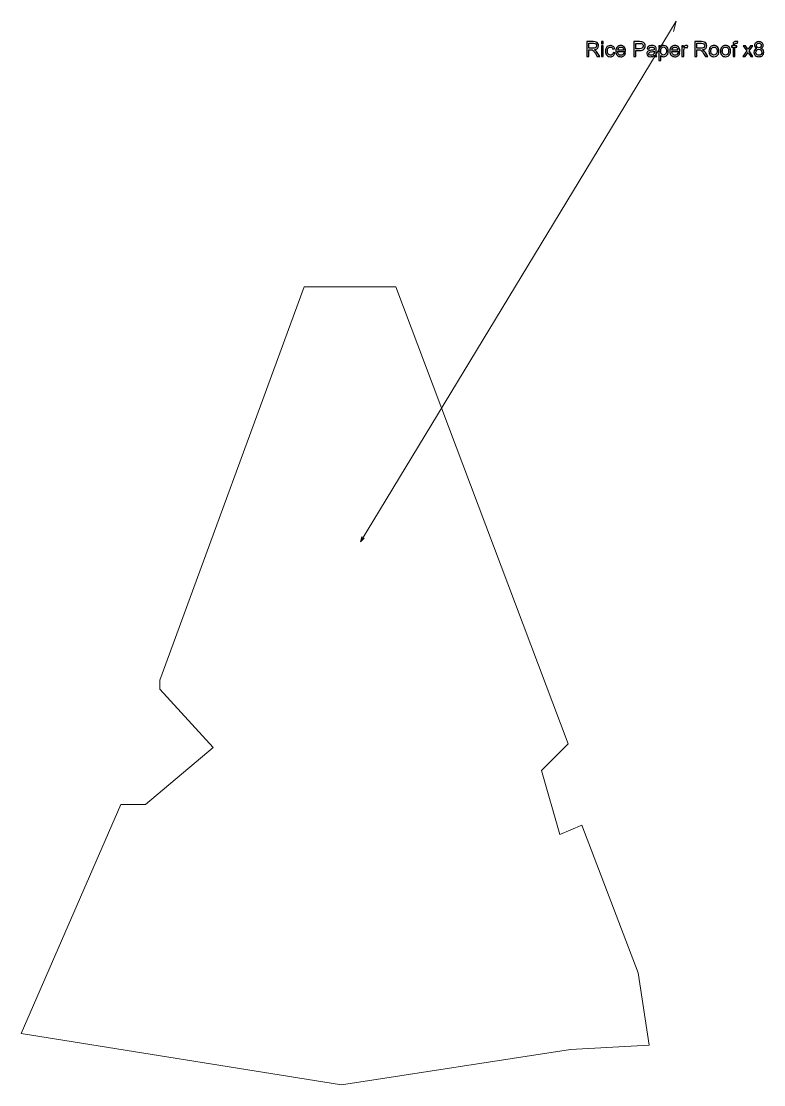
# Model space of a CAD drawing. Header units: inches. Extents: x -60.4 to -14.9, y -20.3 to 14.1.
# Drawn here: x -60.44 to -54.47, y -17.08 to -8.53 of the extents above; entities that cross this region are included whole.
import ezdxf

# ---------------------------------------------------------------- set-up
doc = ezdxf.new("R2010")
doc.units = ezdxf.units.IN
doc.header["$MEASUREMENT"] = 0
doc.layers.add('Master Desktop', color=7, linetype='Continuous', plot=False)

msp = doc.modelspace()

# ---------------------------------------------------------------- linework, layer by layer
at = {"layer": 'Master Desktop', "color": 155, "lineweight": 9}
for points, knots in [([(-57.712, -12.7163), (-57.712, -12.7163), (-55.1703, -8.5288), (-55.1703, -8.5288), (-55.1703, -8.5288), (-55.1703, -8.5288), (-55.1912, -8.6122), (-55.1912, -8.6122)], [0, 0, 0, 0, 0.333333, 0.333333, 0.333333, 0.333333, 1, 1, 1, 1]), ([(-57.6821, -12.6877), (-57.6821, -12.6877), (-57.712, -12.7163), (-57.712, -12.7163), (-57.712, -12.7163), (-57.712, -12.7163), (-57.7004, -12.6766), (-57.7004, -12.6766), (-57.7004, -12.6766), (-57.7004, -12.6766), (-57.6821, -12.6877), (-57.6821, -12.6877)], [0, 0, 0, 0, 0.25, 0.25, 0.25, 0.25, 0.5, 0.5, 0.5, 0.5, 1, 1, 1, 1])]:
    msp.add_open_spline(points, degree=3, knots=knots, dxfattribs=at)
at = {"layer": 'Master Desktop', "color": 155}
for points, knots in [([(-55.8903, -8.8122), (-55.8903, -8.8122), (-55.8903, -8.6929), (-55.8903, -8.6929), (-55.8903, -8.6929), (-55.8903, -8.6929), (-55.8374, -8.6929), (-55.8374, -8.6929), (-55.8374, -8.6929), (-55.8268, -8.6929), (-55.8187, -8.694), (-55.8132, -8.6961), (-55.8132, -8.6961), (-55.8077, -8.6983), (-55.8032, -8.702), (-55.7999, -8.7074), (-55.7999, -8.7074), (-55.7966, -8.7129), (-55.795, -8.7189), (-55.795, -8.7254), (-55.795, -8.7254), (-55.795, -8.7339), (-55.7977, -8.741), (-55.8032, -8.7468), (-55.8032, -8.7468), (-55.8087, -8.7526), (-55.8171, -8.7563), (-55.8286, -8.7579), (-55.8286, -8.7579), (-55.8244, -8.7599), (-55.8212, -8.7619), (-55.819, -8.7638), (-55.819, -8.7638), (-55.8144, -8.7681), (-55.8101, -8.7734), (-55.806, -8.7797), (-55.806, -8.7797), (-55.806, -8.7797), (-55.7854, -8.8122), (-55.7854, -8.8122), (-55.7854, -8.8122), (-55.7854, -8.8122), (-55.8051, -8.8122), (-55.8051, -8.8122), (-55.8051, -8.8122), (-55.8051, -8.8122), (-55.8209, -8.7874), (-55.8209, -8.7874), (-55.8209, -8.7874), (-55.8254, -8.7802), (-55.8292, -8.7747), (-55.8322, -8.7709), (-55.8322, -8.7709), (-55.8352, -8.7671), (-55.8379, -8.7645), (-55.8402, -8.7629), (-55.8402, -8.7629), (-55.8426, -8.7614), (-55.845, -8.7604), (-55.8474, -8.7598), (-55.8474, -8.7598), (-55.8492, -8.7594), (-55.8521, -8.7592), (-55.8562, -8.7592), (-55.8562, -8.7592), (-55.8562, -8.7592), (-55.8745, -8.7592), (-55.8745, -8.7592), (-55.8745, -8.7592), (-55.8745, -8.7592), (-55.8745, -8.8122), (-55.8745, -8.8122), (-55.8745, -8.8122), (-55.8745, -8.8122), (-55.8903, -8.8122), (-55.8903, -8.8122)], [0, 0, 0, 0, 0.05, 0.05, 0.05, 0.05, 0.1, 0.1, 0.1, 0.1, 0.15, 0.15, 0.15, 0.15, 0.2, 0.2, 0.2, 0.2, 0.25, 0.25, 0.25, 0.25, 0.3, 0.3, 0.3, 0.3, 0.35, 0.35, 0.35, 0.35, 0.4, 0.4, 0.4, 0.4, 0.45, 0.45, 0.45, 0.45, 0.5, 0.5, 0.5, 0.5, 0.55, 0.55, 0.55, 0.55, 0.6, 0.6, 0.6, 0.6, 0.65, 0.65, 0.65, 0.65, 0.7, 0.7, 0.7, 0.7, 0.75, 0.75, 0.75, 0.75, 0.8, 0.8, 0.8, 0.8, 0.85, 0.85, 0.85, 0.85, 0.9, 0.9, 0.9, 0.9, 1, 1, 1, 1]), ([(-55.8745, -8.7456), (-55.8745, -8.7456), (-55.8406, -8.7456), (-55.8406, -8.7456), (-55.8406, -8.7456), (-55.8334, -8.7456), (-55.8278, -8.7448), (-55.8237, -8.7433), (-55.8237, -8.7433), (-55.8197, -8.7418), (-55.8166, -8.7394), (-55.8145, -8.7361), (-55.8145, -8.7361), (-55.8124, -8.7329), (-55.8113, -8.7293), (-55.8113, -8.7254), (-55.8113, -8.7254), (-55.8113, -8.7198), (-55.8134, -8.7151), (-55.8174, -8.7115), (-55.8174, -8.7115), (-55.8215, -8.7079), (-55.828, -8.7061), (-55.8368, -8.7061), (-55.8368, -8.7061), (-55.8368, -8.7061), (-55.8745, -8.7061), (-55.8745, -8.7061), (-55.8745, -8.7061), (-55.8745, -8.7061), (-55.8745, -8.7456), (-55.8745, -8.7456)], [0, 0, 0, 0, 0.111111, 0.111111, 0.111111, 0.111111, 0.222222, 0.222222, 0.222222, 0.222222, 0.333333, 0.333333, 0.333333, 0.333333, 0.444444, 0.444444, 0.444444, 0.444444, 0.555556, 0.555556, 0.555556, 0.555556, 0.666667, 0.666667, 0.666667, 0.666667, 0.777778, 0.777778, 0.777778, 0.777778, 1, 1, 1, 1]), ([(-55.7721, -8.7096), (-55.7721, -8.7096), (-55.7721, -8.6929), (-55.7721, -8.6929), (-55.7721, -8.6929), (-55.7721, -8.6929), (-55.7575, -8.6929), (-55.7575, -8.6929), (-55.7575, -8.6929), (-55.7575, -8.6929), (-55.7575, -8.7096), (-55.7575, -8.7096), (-55.7575, -8.7096), (-55.7575, -8.7096), (-55.7721, -8.7096), (-55.7721, -8.7096)], [0, 0, 0, 0, 0.2, 0.2, 0.2, 0.2, 0.4, 0.4, 0.4, 0.4, 0.6, 0.6, 0.6, 0.6, 1, 1, 1, 1]), ([(-55.7721, -8.8122), (-55.7721, -8.8122), (-55.7721, -8.7257), (-55.7721, -8.7257), (-55.7721, -8.7257), (-55.7721, -8.7257), (-55.7575, -8.7257), (-55.7575, -8.7257), (-55.7575, -8.7257), (-55.7575, -8.7257), (-55.7575, -8.8122), (-55.7575, -8.8122), (-55.7575, -8.8122), (-55.7575, -8.8122), (-55.7721, -8.8122), (-55.7721, -8.8122)], [0, 0, 0, 0, 0.2, 0.2, 0.2, 0.2, 0.4, 0.4, 0.4, 0.4, 0.6, 0.6, 0.6, 0.6, 1, 1, 1, 1]), ([(-55.6786, -8.7806), (-55.6786, -8.7806), (-55.6643, -8.7826), (-55.6643, -8.7826), (-55.6643, -8.7826), (-55.6659, -8.7924), (-55.6699, -8.8001), (-55.6763, -8.8057), (-55.6763, -8.8057), (-55.6828, -8.8113), (-55.6908, -8.8141), (-55.7002, -8.8141), (-55.7002, -8.8141), (-55.712, -8.8141), (-55.7215, -8.8102), (-55.7287, -8.8025), (-55.7287, -8.8025), (-55.7359, -8.7948), (-55.7394, -8.7837), (-55.7394, -8.7693), (-55.7394, -8.7693), (-55.7394, -8.76), (-55.7379, -8.7518), (-55.7348, -8.7448), (-55.7348, -8.7448), (-55.7317, -8.7379), (-55.727, -8.7326), (-55.7207, -8.7291), (-55.7207, -8.7291), (-55.7144, -8.7256), (-55.7075, -8.7239), (-55.7001, -8.7239), (-55.7001, -8.7239), (-55.6907, -8.7239), (-55.683, -8.7263), (-55.6771, -8.731), (-55.6771, -8.731), (-55.6711, -8.7358), (-55.6673, -8.7425), (-55.6656, -8.7512), (-55.6656, -8.7512), (-55.6656, -8.7512), (-55.6798, -8.7534), (-55.6798, -8.7534), (-55.6798, -8.7534), (-55.6811, -8.7476), (-55.6835, -8.7432), (-55.687, -8.7403), (-55.687, -8.7403), (-55.6904, -8.7374), (-55.6946, -8.7359), (-55.6995, -8.7359), (-55.6995, -8.7359), (-55.7069, -8.7359), (-55.7129, -8.7385), (-55.7175, -8.7438), (-55.7175, -8.7438), (-55.7221, -8.7491), (-55.7244, -8.7574), (-55.7244, -8.7689), (-55.7244, -8.7689), (-55.7244, -8.7805), (-55.7222, -8.7889), (-55.7178, -8.7942), (-55.7178, -8.7942), (-55.7133, -8.7994), (-55.7075, -8.8021), (-55.7004, -8.8021), (-55.7004, -8.8021), (-55.6946, -8.8021), (-55.6898, -8.8003), (-55.6859, -8.7968), (-55.6859, -8.7968), (-55.6821, -8.7933), (-55.6796, -8.7879), (-55.6786, -8.7806)], [0, 0, 0, 0, 0.05, 0.05, 0.05, 0.05, 0.1, 0.1, 0.1, 0.1, 0.15, 0.15, 0.15, 0.15, 0.2, 0.2, 0.2, 0.2, 0.25, 0.25, 0.25, 0.25, 0.3, 0.3, 0.3, 0.3, 0.35, 0.35, 0.35, 0.35, 0.4, 0.4, 0.4, 0.4, 0.45, 0.45, 0.45, 0.45, 0.5, 0.5, 0.5, 0.5, 0.55, 0.55, 0.55, 0.55, 0.6, 0.6, 0.6, 0.6, 0.65, 0.65, 0.65, 0.65, 0.7, 0.7, 0.7, 0.7, 0.75, 0.75, 0.75, 0.75, 0.8, 0.8, 0.8, 0.8, 0.85, 0.85, 0.85, 0.85, 0.9, 0.9, 0.9, 0.9, 1, 1, 1, 1]), ([(-55.5928, -8.7842), (-55.5928, -8.7842), (-55.5776, -8.7862), (-55.5776, -8.7862), (-55.5776, -8.7862), (-55.58, -8.795), (-55.5844, -8.8019), (-55.5908, -8.8068), (-55.5908, -8.8068), (-55.5973, -8.8116), (-55.6055, -8.8141), (-55.6155, -8.8141), (-55.6155, -8.8141), (-55.6281, -8.8141), (-55.6381, -8.8102), (-55.6455, -8.8024), (-55.6455, -8.8024), (-55.6529, -8.7946), (-55.6566, -8.7837), (-55.6566, -8.7697), (-55.6566, -8.7697), (-55.6566, -8.7552), (-55.6529, -8.7439), (-55.6454, -8.7359), (-55.6454, -8.7359), (-55.6379, -8.7279), (-55.6282, -8.7239), (-55.6163, -8.7239), (-55.6163, -8.7239), (-55.6048, -8.7239), (-55.5954, -8.7278), (-55.5881, -8.7357), (-55.5881, -8.7357), (-55.5808, -8.7435), (-55.5771, -8.7546), (-55.5771, -8.7688), (-55.5771, -8.7688), (-55.5771, -8.7697), (-55.5771, -8.771), (-55.5772, -8.7727), (-55.5772, -8.7727), (-55.5772, -8.7727), (-55.6416, -8.7727), (-55.6416, -8.7727), (-55.6416, -8.7727), (-55.641, -8.7822), (-55.6384, -8.7895), (-55.6335, -8.7945), (-55.6335, -8.7945), (-55.6287, -8.7995), (-55.6227, -8.8021), (-55.6155, -8.8021), (-55.6155, -8.8021), (-55.6102, -8.8021), (-55.6056, -8.8006), (-55.6018, -8.7978), (-55.6018, -8.7978), (-55.598, -8.795), (-55.595, -8.7904), (-55.5928, -8.7842)], [0, 0, 0, 0, 0.0625, 0.0625, 0.0625, 0.0625, 0.125, 0.125, 0.125, 0.125, 0.1875, 0.1875, 0.1875, 0.1875, 0.25, 0.25, 0.25, 0.25, 0.3125, 0.3125, 0.3125, 0.3125, 0.375, 0.375, 0.375, 0.375, 0.4375, 0.4375, 0.4375, 0.4375, 0.5, 0.5, 0.5, 0.5, 0.5625, 0.5625, 0.5625, 0.5625, 0.625, 0.625, 0.625, 0.625, 0.6875, 0.6875, 0.6875, 0.6875, 0.75, 0.75, 0.75, 0.75, 0.8125, 0.8125, 0.8125, 0.8125, 0.875, 0.875, 0.875, 0.875, 1, 1, 1, 1]), ([(-55.5109, -8.8122), (-55.5109, -8.8122), (-55.5109, -8.6929), (-55.5109, -8.6929), (-55.5109, -8.6929), (-55.5109, -8.6929), (-55.4659, -8.6929), (-55.4659, -8.6929), (-55.4659, -8.6929), (-55.458, -8.6929), (-55.4519, -8.6933), (-55.4477, -8.694), (-55.4477, -8.694), (-55.4419, -8.695), (-55.4369, -8.6969), (-55.433, -8.6996), (-55.433, -8.6996), (-55.429, -8.7023), (-55.4258, -8.7062), (-55.4234, -8.7111), (-55.4234, -8.7111), (-55.421, -8.716), (-55.4198, -8.7214), (-55.4198, -8.7273), (-55.4198, -8.7273), (-55.4198, -8.7374), (-55.423, -8.746), (-55.4295, -8.753), (-55.4295, -8.753), (-55.4359, -8.7601), (-55.4476, -8.7636), (-55.4645, -8.7636), (-55.4645, -8.7636), (-55.4645, -8.7636), (-55.4951, -8.7636), (-55.4951, -8.7636), (-55.4951, -8.7636), (-55.4951, -8.7636), (-55.4951, -8.8122), (-55.4951, -8.8122), (-55.4951, -8.8122), (-55.4951, -8.8122), (-55.5109, -8.8122), (-55.5109, -8.8122)], [0, 0, 0, 0, 0.083333, 0.083333, 0.083333, 0.083333, 0.166667, 0.166667, 0.166667, 0.166667, 0.25, 0.25, 0.25, 0.25, 0.333333, 0.333333, 0.333333, 0.333333, 0.416667, 0.416667, 0.416667, 0.416667, 0.5, 0.5, 0.5, 0.5, 0.583333, 0.583333, 0.583333, 0.583333, 0.666667, 0.666667, 0.666667, 0.666667, 0.75, 0.75, 0.75, 0.75, 0.833333, 0.833333, 0.833333, 0.833333, 1, 1, 1, 1]), ([(-55.4951, -8.7496), (-55.4951, -8.7496), (-55.4643, -8.7496), (-55.4643, -8.7496), (-55.4643, -8.7496), (-55.454, -8.7496), (-55.4468, -8.7477), (-55.4425, -8.7439), (-55.4425, -8.7439), (-55.4382, -8.7401), (-55.4361, -8.7347), (-55.4361, -8.7278), (-55.4361, -8.7278), (-55.4361, -8.7228), (-55.4374, -8.7186), (-55.4399, -8.715), (-55.4399, -8.715), (-55.4424, -8.7114), (-55.4457, -8.7091), (-55.4499, -8.7079), (-55.4499, -8.7079), (-55.4525, -8.7073), (-55.4574, -8.7069), (-55.4646, -8.7069), (-55.4646, -8.7069), (-55.4646, -8.7069), (-55.4951, -8.7069), (-55.4951, -8.7069), (-55.4951, -8.7069), (-55.4951, -8.7069), (-55.4951, -8.7496), (-55.4951, -8.7496)], [0, 0, 0, 0, 0.111111, 0.111111, 0.111111, 0.111111, 0.222222, 0.222222, 0.222222, 0.222222, 0.333333, 0.333333, 0.333333, 0.333333, 0.444444, 0.444444, 0.444444, 0.444444, 0.555556, 0.555556, 0.555556, 0.555556, 0.666667, 0.666667, 0.666667, 0.666667, 0.777778, 0.777778, 0.777778, 0.777778, 1, 1, 1, 1]), ([(-55.3451, -8.8014), (-55.3505, -8.806), (-55.3558, -8.8093), (-55.3608, -8.8112), (-55.3608, -8.8112), (-55.3659, -8.8131), (-55.3712, -8.8141), (-55.377, -8.8141), (-55.377, -8.8141), (-55.3865, -8.8141), (-55.3938, -8.8118), (-55.3989, -8.8071), (-55.3989, -8.8071), (-55.404, -8.8025), (-55.4066, -8.7966), (-55.4066, -8.7894), (-55.4066, -8.7894), (-55.4066, -8.7852), (-55.4056, -8.7813), (-55.4037, -8.7778), (-55.4037, -8.7778), (-55.4018, -8.7743), (-55.3992, -8.7715), (-55.3961, -8.7694), (-55.3961, -8.7694), (-55.393, -8.7673), (-55.3895, -8.7657), (-55.3856, -8.7646), (-55.3856, -8.7646), (-55.3827, -8.7639), (-55.3783, -8.7631), (-55.3725, -8.7624), (-55.3725, -8.7624), (-55.3607, -8.761), (-55.3519, -8.7593), (-55.3464, -8.7574), (-55.3464, -8.7574), (-55.3463, -8.7554), (-55.3463, -8.7541), (-55.3463, -8.7536), (-55.3463, -8.7536), (-55.3463, -8.7476), (-55.3477, -8.7434), (-55.3504, -8.741), (-55.3504, -8.741), (-55.3542, -8.7377), (-55.3598, -8.7361), (-55.3672, -8.7361), (-55.3672, -8.7361), (-55.3741, -8.7361), (-55.3792, -8.7373), (-55.3825, -8.7397), (-55.3825, -8.7397), (-55.3858, -8.7421), (-55.3882, -8.7464), (-55.3898, -8.7526), (-55.3898, -8.7526), (-55.3898, -8.7526), (-55.4041, -8.7506), (-55.4041, -8.7506), (-55.4041, -8.7506), (-55.4028, -8.7444), (-55.4007, -8.7394), (-55.3977, -8.7357), (-55.3977, -8.7357), (-55.3947, -8.7319), (-55.3903, -8.729), (-55.3847, -8.7269), (-55.3847, -8.7269), (-55.379, -8.7249), (-55.3724, -8.7239), (-55.365, -8.7239), (-55.365, -8.7239), (-55.3576, -8.7239), (-55.3516, -8.7248), (-55.3469, -8.7265), (-55.3469, -8.7265), (-55.3423, -8.7283), (-55.3389, -8.7304), (-55.3367, -8.7331), (-55.3367, -8.7331), (-55.3346, -8.7357), (-55.333, -8.739), (-55.3322, -8.7431), (-55.3322, -8.7431), (-55.3317, -8.7456), (-55.3314, -8.7501), (-55.3314, -8.7565), (-55.3314, -8.7565), (-55.3314, -8.7565), (-55.3314, -8.776), (-55.3314, -8.776), (-55.3314, -8.776), (-55.3314, -8.7896), (-55.3311, -8.7981), (-55.3305, -8.8018), (-55.3305, -8.8018), (-55.3299, -8.8054), (-55.3287, -8.8089), (-55.3269, -8.8122), (-55.3269, -8.8122), (-55.3269, -8.8122), (-55.3423, -8.8122), (-55.3423, -8.8122), (-55.3423, -8.8122), (-55.3437, -8.8091), (-55.3447, -8.8055), (-55.3451, -8.8014)], [0, 0, 0, 0, 0.035714, 0.035714, 0.035714, 0.035714, 0.071429, 0.071429, 0.071429, 0.071429, 0.107143, 0.107143, 0.107143, 0.107143, 0.142857, 0.142857, 0.142857, 0.142857, 0.178571, 0.178571, 0.178571, 0.178571, 0.214286, 0.214286, 0.214286, 0.214286, 0.25, 0.25, 0.25, 0.25, 0.285714, 0.285714, 0.285714, 0.285714, 0.321429, 0.321429, 0.321429, 0.321429, 0.357143, 0.357143, 0.357143, 0.357143, 0.392857, 0.392857, 0.392857, 0.392857, 0.428571, 0.428571, 0.428571, 0.428571, 0.464286, 0.464286, 0.464286, 0.464286, 0.5, 0.5, 0.5, 0.5, 0.535714, 0.535714, 0.535714, 0.535714, 0.571429, 0.571429, 0.571429, 0.571429, 0.607143, 0.607143, 0.607143, 0.607143, 0.642857, 0.642857, 0.642857, 0.642857, 0.678571, 0.678571, 0.678571, 0.678571, 0.714286, 0.714286, 0.714286, 0.714286, 0.75, 0.75, 0.75, 0.75, 0.785714, 0.785714, 0.785714, 0.785714, 0.821429, 0.821429, 0.821429, 0.821429, 0.857143, 0.857143, 0.857143, 0.857143, 0.892857, 0.892857, 0.892857, 0.892857, 0.928571, 0.928571, 0.928571, 0.928571, 1, 1, 1, 1]), ([(-55.3089, -8.8454), (-55.3089, -8.8454), (-55.3089, -8.7257), (-55.3089, -8.7257), (-55.3089, -8.7257), (-55.3089, -8.7257), (-55.2956, -8.7257), (-55.2956, -8.7257), (-55.2956, -8.7257), (-55.2956, -8.7257), (-55.2956, -8.7371), (-55.2956, -8.7371), (-55.2956, -8.7371), (-55.2924, -8.7327), (-55.2889, -8.7294), (-55.2849, -8.7272), (-55.2849, -8.7272), (-55.281, -8.725), (-55.2762, -8.7239), (-55.2705, -8.7239), (-55.2705, -8.7239), (-55.2631, -8.7239), (-55.2566, -8.7258), (-55.251, -8.7296), (-55.251, -8.7296), (-55.2454, -8.7334), (-55.2411, -8.7387), (-55.2382, -8.7456), (-55.2382, -8.7456), (-55.2354, -8.7525), (-55.2339, -8.7601), (-55.2339, -8.7683), (-55.2339, -8.7683), (-55.2339, -8.7771), (-55.2355, -8.7851), (-55.2387, -8.7922), (-55.2387, -8.7922), (-55.2418, -8.7992), (-55.2464, -8.8046), (-55.2525, -8.8084), (-55.2525, -8.8084), (-55.2585, -8.8122), (-55.2649, -8.8141), (-55.2715, -8.8141), (-55.2715, -8.8141), (-55.2764, -8.8141), (-55.2808, -8.813), (-55.2847, -8.811), (-55.2847, -8.811), (-55.2886, -8.8089), (-55.2917, -8.8063), (-55.2942, -8.8032), (-55.2942, -8.8032), (-55.2942, -8.8032), (-55.2942, -8.8454), (-55.2942, -8.8454), (-55.2942, -8.8454), (-55.2942, -8.8454), (-55.3089, -8.8454), (-55.3089, -8.8454)], [0, 0, 0, 0, 0.0625, 0.0625, 0.0625, 0.0625, 0.125, 0.125, 0.125, 0.125, 0.1875, 0.1875, 0.1875, 0.1875, 0.25, 0.25, 0.25, 0.25, 0.3125, 0.3125, 0.3125, 0.3125, 0.375, 0.375, 0.375, 0.375, 0.4375, 0.4375, 0.4375, 0.4375, 0.5, 0.5, 0.5, 0.5, 0.5625, 0.5625, 0.5625, 0.5625, 0.625, 0.625, 0.625, 0.625, 0.6875, 0.6875, 0.6875, 0.6875, 0.75, 0.75, 0.75, 0.75, 0.8125, 0.8125, 0.8125, 0.8125, 0.875, 0.875, 0.875, 0.875, 1, 1, 1, 1]), ([(-55.1572, -8.7842), (-55.1572, -8.7842), (-55.1421, -8.7862), (-55.1421, -8.7862), (-55.1421, -8.7862), (-55.1444, -8.795), (-55.1488, -8.8019), (-55.1553, -8.8068), (-55.1553, -8.8068), (-55.1617, -8.8116), (-55.1699, -8.8141), (-55.18, -8.8141), (-55.18, -8.8141), (-55.1926, -8.8141), (-55.2026, -8.8102), (-55.21, -8.8024), (-55.21, -8.8024), (-55.2174, -8.7946), (-55.2211, -8.7837), (-55.2211, -8.7697), (-55.2211, -8.7697), (-55.2211, -8.7552), (-55.2173, -8.7439), (-55.2099, -8.7359), (-55.2099, -8.7359), (-55.2024, -8.7279), (-55.1927, -8.7239), (-55.1808, -8.7239), (-55.1808, -8.7239), (-55.1692, -8.7239), (-55.1598, -8.7278), (-55.1525, -8.7357), (-55.1525, -8.7357), (-55.1452, -8.7435), (-55.1416, -8.7546), (-55.1416, -8.7688), (-55.1416, -8.7688), (-55.1416, -8.7697), (-55.1416, -8.771), (-55.1416, -8.7727), (-55.1416, -8.7727), (-55.1416, -8.7727), (-55.2061, -8.7727), (-55.2061, -8.7727), (-55.2061, -8.7727), (-55.2055, -8.7822), (-55.2028, -8.7895), (-55.198, -8.7945), (-55.198, -8.7945), (-55.1932, -8.7995), (-55.1872, -8.8021), (-55.18, -8.8021), (-55.18, -8.8021), (-55.1746, -8.8021), (-55.17, -8.8006), (-55.1662, -8.7978), (-55.1662, -8.7978), (-55.1624, -8.795), (-55.1594, -8.7904), (-55.1572, -8.7842)], [0, 0, 0, 0, 0.0625, 0.0625, 0.0625, 0.0625, 0.125, 0.125, 0.125, 0.125, 0.1875, 0.1875, 0.1875, 0.1875, 0.25, 0.25, 0.25, 0.25, 0.3125, 0.3125, 0.3125, 0.3125, 0.375, 0.375, 0.375, 0.375, 0.4375, 0.4375, 0.4375, 0.4375, 0.5, 0.5, 0.5, 0.5, 0.5625, 0.5625, 0.5625, 0.5625, 0.625, 0.625, 0.625, 0.625, 0.6875, 0.6875, 0.6875, 0.6875, 0.75, 0.75, 0.75, 0.75, 0.8125, 0.8125, 0.8125, 0.8125, 0.875, 0.875, 0.875, 0.875, 1, 1, 1, 1]), ([(-55.1237, -8.8122), (-55.1237, -8.8122), (-55.1237, -8.7257), (-55.1237, -8.7257), (-55.1237, -8.7257), (-55.1237, -8.7257), (-55.1105, -8.7257), (-55.1105, -8.7257), (-55.1105, -8.7257), (-55.1105, -8.7257), (-55.1105, -8.739), (-55.1105, -8.739), (-55.1105, -8.739), (-55.1072, -8.7328), (-55.1041, -8.7288), (-55.1012, -8.7268), (-55.1012, -8.7268), (-55.0983, -8.7249), (-55.0952, -8.7239), (-55.0918, -8.7239), (-55.0918, -8.7239), (-55.0868, -8.7239), (-55.0818, -8.7254), (-55.0767, -8.7285), (-55.0767, -8.7285), (-55.0767, -8.7285), (-55.0819, -8.7421), (-55.0819, -8.7421), (-55.0819, -8.7421), (-55.0855, -8.7401), (-55.089, -8.7391), (-55.0926, -8.7391), (-55.0926, -8.7391), (-55.0958, -8.7391), (-55.0986, -8.74), (-55.1012, -8.7419), (-55.1012, -8.7419), (-55.1037, -8.7439), (-55.1055, -8.7465), (-55.1066, -8.7499), (-55.1066, -8.7499), (-55.1082, -8.7551), (-55.109, -8.7608), (-55.109, -8.767), (-55.109, -8.767), (-55.109, -8.767), (-55.109, -8.8122), (-55.109, -8.8122), (-55.109, -8.8122), (-55.109, -8.8122), (-55.1237, -8.8122), (-55.1237, -8.8122)], [0, 0, 0, 0, 0.071429, 0.071429, 0.071429, 0.071429, 0.142857, 0.142857, 0.142857, 0.142857, 0.214286, 0.214286, 0.214286, 0.214286, 0.285714, 0.285714, 0.285714, 0.285714, 0.357143, 0.357143, 0.357143, 0.357143, 0.428571, 0.428571, 0.428571, 0.428571, 0.5, 0.5, 0.5, 0.5, 0.571429, 0.571429, 0.571429, 0.571429, 0.642857, 0.642857, 0.642857, 0.642857, 0.714286, 0.714286, 0.714286, 0.714286, 0.785714, 0.785714, 0.785714, 0.785714, 0.857143, 0.857143, 0.857143, 0.857143, 1, 1, 1, 1]), ([(-55.0196, -8.8122), (-55.0196, -8.8122), (-55.0196, -8.6929), (-55.0196, -8.6929), (-55.0196, -8.6929), (-55.0196, -8.6929), (-54.9667, -8.6929), (-54.9667, -8.6929), (-54.9667, -8.6929), (-54.956, -8.6929), (-54.9479, -8.694), (-54.9424, -8.6961), (-54.9424, -8.6961), (-54.9369, -8.6983), (-54.9325, -8.702), (-54.9292, -8.7074), (-54.9292, -8.7074), (-54.9259, -8.7129), (-54.9242, -8.7189), (-54.9242, -8.7254), (-54.9242, -8.7254), (-54.9242, -8.7339), (-54.927, -8.741), (-54.9324, -8.7468), (-54.9324, -8.7468), (-54.9379, -8.7526), (-54.9464, -8.7563), (-54.9578, -8.7579), (-54.9578, -8.7579), (-54.9536, -8.7599), (-54.9504, -8.7619), (-54.9483, -8.7638), (-54.9483, -8.7638), (-54.9437, -8.7681), (-54.9393, -8.7734), (-54.9352, -8.7797), (-54.9352, -8.7797), (-54.9352, -8.7797), (-54.9146, -8.8122), (-54.9146, -8.8122), (-54.9146, -8.8122), (-54.9146, -8.8122), (-54.9343, -8.8122), (-54.9343, -8.8122), (-54.9343, -8.8122), (-54.9343, -8.8122), (-54.9501, -8.7874), (-54.9501, -8.7874), (-54.9501, -8.7874), (-54.9547, -8.7802), (-54.9585, -8.7747), (-54.9614, -8.7709), (-54.9614, -8.7709), (-54.9644, -8.7671), (-54.9671, -8.7645), (-54.9695, -8.7629), (-54.9695, -8.7629), (-54.9718, -8.7614), (-54.9742, -8.7604), (-54.9767, -8.7598), (-54.9767, -8.7598), (-54.9784, -8.7594), (-54.9814, -8.7592), (-54.9854, -8.7592), (-54.9854, -8.7592), (-54.9854, -8.7592), (-55.0037, -8.7592), (-55.0037, -8.7592), (-55.0037, -8.7592), (-55.0037, -8.7592), (-55.0037, -8.8122), (-55.0037, -8.8122), (-55.0037, -8.8122), (-55.0037, -8.8122), (-55.0196, -8.8122), (-55.0196, -8.8122)], [0, 0, 0, 0, 0.05, 0.05, 0.05, 0.05, 0.1, 0.1, 0.1, 0.1, 0.15, 0.15, 0.15, 0.15, 0.2, 0.2, 0.2, 0.2, 0.25, 0.25, 0.25, 0.25, 0.3, 0.3, 0.3, 0.3, 0.35, 0.35, 0.35, 0.35, 0.4, 0.4, 0.4, 0.4, 0.45, 0.45, 0.45, 0.45, 0.5, 0.5, 0.5, 0.5, 0.55, 0.55, 0.55, 0.55, 0.6, 0.6, 0.6, 0.6, 0.65, 0.65, 0.65, 0.65, 0.7, 0.7, 0.7, 0.7, 0.75, 0.75, 0.75, 0.75, 0.8, 0.8, 0.8, 0.8, 0.85, 0.85, 0.85, 0.85, 0.9, 0.9, 0.9, 0.9, 1, 1, 1, 1]), ([(-55.0037, -8.7456), (-55.0037, -8.7456), (-54.9698, -8.7456), (-54.9698, -8.7456), (-54.9698, -8.7456), (-54.9626, -8.7456), (-54.957, -8.7448), (-54.9529, -8.7433), (-54.9529, -8.7433), (-54.9489, -8.7418), (-54.9458, -8.7394), (-54.9437, -8.7361), (-54.9437, -8.7361), (-54.9416, -8.7329), (-54.9406, -8.7293), (-54.9406, -8.7254), (-54.9406, -8.7254), (-54.9406, -8.7198), (-54.9426, -8.7151), (-54.9467, -8.7115), (-54.9467, -8.7115), (-54.9507, -8.7079), (-54.9572, -8.7061), (-54.966, -8.7061), (-54.966, -8.7061), (-54.966, -8.7061), (-55.0037, -8.7061), (-55.0037, -8.7061), (-55.0037, -8.7061), (-55.0037, -8.7061), (-55.0037, -8.7456), (-55.0037, -8.7456)], [0, 0, 0, 0, 0.111111, 0.111111, 0.111111, 0.111111, 0.222222, 0.222222, 0.222222, 0.222222, 0.333333, 0.333333, 0.333333, 0.333333, 0.444444, 0.444444, 0.444444, 0.444444, 0.555556, 0.555556, 0.555556, 0.555556, 0.666667, 0.666667, 0.666667, 0.666667, 0.777778, 0.777778, 0.777778, 0.777778, 1, 1, 1, 1]), ([(-54.9069, -8.769), (-54.9069, -8.753), (-54.9024, -8.7412), (-54.8935, -8.7335), (-54.8935, -8.7335), (-54.8861, -8.7271), (-54.877, -8.7239), (-54.8663, -8.7239), (-54.8663, -8.7239), (-54.8544, -8.7239), (-54.8447, -8.7278), (-54.8372, -8.7356), (-54.8372, -8.7356), (-54.8296, -8.7433), (-54.8259, -8.7541), (-54.8259, -8.7678), (-54.8259, -8.7678), (-54.8259, -8.7789), (-54.8275, -8.7876), (-54.8309, -8.7939), (-54.8309, -8.7939), (-54.8342, -8.8003), (-54.8391, -8.8053), (-54.8454, -8.8088), (-54.8454, -8.8088), (-54.8518, -8.8123), (-54.8588, -8.8141), (-54.8663, -8.8141), (-54.8663, -8.8141), (-54.8784, -8.8141), (-54.8882, -8.8102), (-54.8957, -8.8024), (-54.8957, -8.8024), (-54.9031, -8.7947), (-54.9069, -8.7835), (-54.9069, -8.769)], [0, 0, 0, 0, 0.1, 0.1, 0.1, 0.1, 0.2, 0.2, 0.2, 0.2, 0.3, 0.3, 0.3, 0.3, 0.4, 0.4, 0.4, 0.4, 0.5, 0.5, 0.5, 0.5, 0.6, 0.6, 0.6, 0.6, 0.7, 0.7, 0.7, 0.7, 0.8, 0.8, 0.8, 0.8, 1, 1, 1, 1]), ([(-54.8142, -8.769), (-54.8142, -8.753), (-54.8097, -8.7412), (-54.8008, -8.7335), (-54.8008, -8.7335), (-54.7934, -8.7271), (-54.7843, -8.7239), (-54.7736, -8.7239), (-54.7736, -8.7239), (-54.7617, -8.7239), (-54.752, -8.7278), (-54.7445, -8.7356), (-54.7445, -8.7356), (-54.7369, -8.7433), (-54.7332, -8.7541), (-54.7332, -8.7678), (-54.7332, -8.7678), (-54.7332, -8.7789), (-54.7348, -8.7876), (-54.7382, -8.7939), (-54.7382, -8.7939), (-54.7415, -8.8003), (-54.7464, -8.8053), (-54.7527, -8.8088), (-54.7527, -8.8088), (-54.7591, -8.8123), (-54.7661, -8.8141), (-54.7736, -8.8141), (-54.7736, -8.8141), (-54.7857, -8.8141), (-54.7955, -8.8102), (-54.803, -8.8024), (-54.803, -8.8024), (-54.8104, -8.7947), (-54.8142, -8.7835), (-54.8142, -8.769)], [0, 0, 0, 0, 0.1, 0.1, 0.1, 0.1, 0.2, 0.2, 0.2, 0.2, 0.3, 0.3, 0.3, 0.3, 0.4, 0.4, 0.4, 0.4, 0.5, 0.5, 0.5, 0.5, 0.6, 0.6, 0.6, 0.6, 0.7, 0.7, 0.7, 0.7, 0.8, 0.8, 0.8, 0.8, 1, 1, 1, 1]), ([(-54.7125, -8.8122), (-54.7125, -8.8122), (-54.7125, -8.7371), (-54.7125, -8.7371), (-54.7125, -8.7371), (-54.7125, -8.7371), (-54.7255, -8.7371), (-54.7255, -8.7371), (-54.7255, -8.7371), (-54.7255, -8.7371), (-54.7255, -8.7257), (-54.7255, -8.7257), (-54.7255, -8.7257), (-54.7255, -8.7257), (-54.7125, -8.7257), (-54.7125, -8.7257), (-54.7125, -8.7257), (-54.7125, -8.7257), (-54.7125, -8.7166), (-54.7125, -8.7166), (-54.7125, -8.7166), (-54.7125, -8.7108), (-54.712, -8.7064), (-54.7109, -8.7036), (-54.7109, -8.7036), (-54.7095, -8.6999), (-54.7071, -8.6968), (-54.7035, -8.6944), (-54.7035, -8.6944), (-54.7, -8.6921), (-54.695, -8.6909), (-54.6886, -8.6909), (-54.6886, -8.6909), (-54.6845, -8.6909), (-54.6799, -8.6914), (-54.6749, -8.6924), (-54.6749, -8.6924), (-54.6749, -8.6924), (-54.6771, -8.7052), (-54.6771, -8.7052), (-54.6771, -8.7052), (-54.6802, -8.7047), (-54.6831, -8.7044), (-54.6858, -8.7044), (-54.6858, -8.7044), (-54.6902, -8.7044), (-54.6934, -8.7053), (-54.6952, -8.7072), (-54.6952, -8.7072), (-54.6971, -8.7091), (-54.698, -8.7126), (-54.698, -8.7178), (-54.698, -8.7178), (-54.698, -8.7178), (-54.698, -8.7257), (-54.698, -8.7257), (-54.698, -8.7257), (-54.698, -8.7257), (-54.6811, -8.7257), (-54.6811, -8.7257), (-54.6811, -8.7257), (-54.6811, -8.7257), (-54.6811, -8.7371), (-54.6811, -8.7371), (-54.6811, -8.7371), (-54.6811, -8.7371), (-54.6978, -8.7371), (-54.6978, -8.7371), (-54.6978, -8.7371), (-54.6978, -8.7371), (-54.6978, -8.8122), (-54.6978, -8.8122), (-54.6978, -8.8122), (-54.6978, -8.8122), (-54.7125, -8.8122), (-54.7125, -8.8122)], [0, 0, 0, 0, 0.05, 0.05, 0.05, 0.05, 0.1, 0.1, 0.1, 0.1, 0.15, 0.15, 0.15, 0.15, 0.2, 0.2, 0.2, 0.2, 0.25, 0.25, 0.25, 0.25, 0.3, 0.3, 0.3, 0.3, 0.35, 0.35, 0.35, 0.35, 0.4, 0.4, 0.4, 0.4, 0.45, 0.45, 0.45, 0.45, 0.5, 0.5, 0.5, 0.5, 0.55, 0.55, 0.55, 0.55, 0.6, 0.6, 0.6, 0.6, 0.65, 0.65, 0.65, 0.65, 0.7, 0.7, 0.7, 0.7, 0.75, 0.75, 0.75, 0.75, 0.8, 0.8, 0.8, 0.8, 0.85, 0.85, 0.85, 0.85, 0.9, 0.9, 0.9, 0.9, 1, 1, 1, 1]), ([(-54.6334, -8.8122), (-54.6334, -8.8122), (-54.6018, -8.7674), (-54.6018, -8.7674), (-54.6018, -8.7674), (-54.6018, -8.7674), (-54.631, -8.7257), (-54.631, -8.7257), (-54.631, -8.7257), (-54.631, -8.7257), (-54.613, -8.7257), (-54.613, -8.7257), (-54.613, -8.7257), (-54.613, -8.7257), (-54.5993, -8.7461), (-54.5993, -8.7461), (-54.5993, -8.7461), (-54.5968, -8.75), (-54.5948, -8.7531), (-54.5934, -8.7555), (-54.5934, -8.7555), (-54.5909, -8.7521), (-54.5887, -8.7489), (-54.5867, -8.7461), (-54.5867, -8.7461), (-54.5867, -8.7461), (-54.5724, -8.7257), (-54.5724, -8.7257), (-54.5724, -8.7257), (-54.5724, -8.7257), (-54.5544, -8.7257), (-54.5544, -8.7257), (-54.5544, -8.7257), (-54.5544, -8.7257), (-54.5839, -8.7674), (-54.5839, -8.7674), (-54.5839, -8.7674), (-54.5839, -8.7674), (-54.5525, -8.8122), (-54.5525, -8.8122), (-54.5525, -8.8122), (-54.5525, -8.8122), (-54.5704, -8.8122), (-54.5704, -8.8122), (-54.5704, -8.8122), (-54.5704, -8.8122), (-54.5882, -8.7856), (-54.5882, -8.7856), (-54.5882, -8.7856), (-54.5882, -8.7856), (-54.5923, -8.7791), (-54.5923, -8.7791), (-54.5923, -8.7791), (-54.5923, -8.7791), (-54.6154, -8.8122), (-54.6154, -8.8122), (-54.6154, -8.8122), (-54.6154, -8.8122), (-54.6334, -8.8122), (-54.6334, -8.8122)], [0, 0, 0, 0, 0.0625, 0.0625, 0.0625, 0.0625, 0.125, 0.125, 0.125, 0.125, 0.1875, 0.1875, 0.1875, 0.1875, 0.25, 0.25, 0.25, 0.25, 0.3125, 0.3125, 0.3125, 0.3125, 0.375, 0.375, 0.375, 0.375, 0.4375, 0.4375, 0.4375, 0.4375, 0.5, 0.5, 0.5, 0.5, 0.5625, 0.5625, 0.5625, 0.5625, 0.625, 0.625, 0.625, 0.625, 0.6875, 0.6875, 0.6875, 0.6875, 0.75, 0.75, 0.75, 0.75, 0.8125, 0.8125, 0.8125, 0.8125, 0.875, 0.875, 0.875, 0.875, 1, 1, 1, 1]), ([(-54.5214, -8.7475), (-54.5275, -8.7453), (-54.532, -8.7421), (-54.535, -8.738), (-54.535, -8.738), (-54.5379, -8.7339), (-54.5394, -8.7289), (-54.5394, -8.7232), (-54.5394, -8.7232), (-54.5394, -8.7145), (-54.5362, -8.7072), (-54.53, -8.7013), (-54.53, -8.7013), (-54.5238, -8.6954), (-54.5155, -8.6924), (-54.5051, -8.6924), (-54.5051, -8.6924), (-54.4947, -8.6924), (-54.4864, -8.6954), (-54.48, -8.7015), (-54.48, -8.7015), (-54.4737, -8.7075), (-54.4705, -8.7149), (-54.4705, -8.7236), (-54.4705, -8.7236), (-54.4705, -8.7291), (-54.472, -8.7339), (-54.4749, -8.738), (-54.4749, -8.738), (-54.4777, -8.7421), (-54.4821, -8.7453), (-54.4881, -8.7475), (-54.4881, -8.7475), (-54.4807, -8.7499), (-54.4752, -8.7538), (-54.4714, -8.7591), (-54.4714, -8.7591), (-54.4676, -8.7644), (-54.4657, -8.7707), (-54.4657, -8.7781), (-54.4657, -8.7781), (-54.4657, -8.7883), (-54.4693, -8.7969), (-54.4765, -8.8038), (-54.4765, -8.8038), (-54.4837, -8.8108), (-54.4932, -8.8142), (-54.5049, -8.8142), (-54.5049, -8.8142), (-54.5167, -8.8142), (-54.5262, -8.8108), (-54.5334, -8.8038), (-54.5334, -8.8038), (-54.5406, -8.7968), (-54.5442, -8.7881), (-54.5442, -8.7777), (-54.5442, -8.7777), (-54.5442, -8.7699), (-54.5422, -8.7634), (-54.5383, -8.7582), (-54.5383, -8.7582), (-54.5343, -8.753), (-54.5287, -8.7494), (-54.5214, -8.7475)], [0, 0, 0, 0, 0.058824, 0.058824, 0.058824, 0.058824, 0.117647, 0.117647, 0.117647, 0.117647, 0.176471, 0.176471, 0.176471, 0.176471, 0.235294, 0.235294, 0.235294, 0.235294, 0.294118, 0.294118, 0.294118, 0.294118, 0.352941, 0.352941, 0.352941, 0.352941, 0.411765, 0.411765, 0.411765, 0.411765, 0.470588, 0.470588, 0.470588, 0.470588, 0.529412, 0.529412, 0.529412, 0.529412, 0.588235, 0.588235, 0.588235, 0.588235, 0.647059, 0.647059, 0.647059, 0.647059, 0.705882, 0.705882, 0.705882, 0.705882, 0.764706, 0.764706, 0.764706, 0.764706, 0.823529, 0.823529, 0.823529, 0.823529, 0.882353, 0.882353, 0.882353, 0.882353, 1, 1, 1, 1]), ([(-54.5244, -8.7226), (-54.5244, -8.7283), (-54.5226, -8.7329), (-54.519, -8.7365), (-54.519, -8.7365), (-54.5154, -8.7401), (-54.5106, -8.7419), (-54.5048, -8.7419), (-54.5048, -8.7419), (-54.4991, -8.7419), (-54.4945, -8.7401), (-54.4909, -8.7366), (-54.4909, -8.7366), (-54.4873, -8.733), (-54.4855, -8.7286), (-54.4855, -8.7235), (-54.4855, -8.7235), (-54.4855, -8.7181), (-54.4874, -8.7136), (-54.4911, -8.7099), (-54.4911, -8.7099), (-54.4947, -8.7062), (-54.4994, -8.7044), (-54.5049, -8.7044), (-54.5049, -8.7044), (-54.5106, -8.7044), (-54.5152, -8.7062), (-54.5189, -8.7098), (-54.5189, -8.7098), (-54.5225, -8.7134), (-54.5244, -8.7176), (-54.5244, -8.7226)], [0, 0, 0, 0, 0.111111, 0.111111, 0.111111, 0.111111, 0.222222, 0.222222, 0.222222, 0.222222, 0.333333, 0.333333, 0.333333, 0.333333, 0.444444, 0.444444, 0.444444, 0.444444, 0.555556, 0.555556, 0.555556, 0.555556, 0.666667, 0.666667, 0.666667, 0.666667, 0.777778, 0.777778, 0.777778, 0.777778, 1, 1, 1, 1]), ([(-55.6408, -8.7607), (-55.6408, -8.7607), (-55.5926, -8.7607), (-55.5926, -8.7607), (-55.5926, -8.7607), (-55.5932, -8.7534), (-55.5951, -8.748), (-55.5981, -8.7444), (-55.5981, -8.7444), (-55.6028, -8.7387), (-55.6088, -8.7359), (-55.6162, -8.7359), (-55.6162, -8.7359), (-55.623, -8.7359), (-55.6286, -8.7381), (-55.6332, -8.7426), (-55.6332, -8.7426), (-55.6377, -8.7471), (-55.6403, -8.7532), (-55.6408, -8.7607)], [0, 0, 0, 0, 0.166667, 0.166667, 0.166667, 0.166667, 0.333333, 0.333333, 0.333333, 0.333333, 0.5, 0.5, 0.5, 0.5, 0.666667, 0.666667, 0.666667, 0.666667, 1, 1, 1, 1]), ([(-55.3463, -8.7689), (-55.3516, -8.7711), (-55.3596, -8.7729), (-55.3703, -8.7744), (-55.3703, -8.7744), (-55.3763, -8.7753), (-55.3806, -8.7762), (-55.3831, -8.7773), (-55.3831, -8.7773), (-55.3856, -8.7784), (-55.3875, -8.78), (-55.3889, -8.782), (-55.3889, -8.782), (-55.3902, -8.7841), (-55.3909, -8.7864), (-55.3909, -8.789), (-55.3909, -8.789), (-55.3909, -8.7928), (-55.3895, -8.7961), (-55.3865, -8.7987), (-55.3865, -8.7987), (-55.3835, -8.8013), (-55.3792, -8.8026), (-55.3735, -8.8026), (-55.3735, -8.8026), (-55.3679, -8.8026), (-55.3628, -8.8013), (-55.3584, -8.7989), (-55.3584, -8.7989), (-55.354, -8.7964), (-55.3508, -8.7931), (-55.3487, -8.7888), (-55.3487, -8.7888), (-55.3471, -8.7855), (-55.3464, -8.7806), (-55.3464, -8.7742), (-55.3464, -8.7742), (-55.3464, -8.7742), (-55.3463, -8.7689), (-55.3463, -8.7689)], [0, 0, 0, 0, 0.090909, 0.090909, 0.090909, 0.090909, 0.181818, 0.181818, 0.181818, 0.181818, 0.272727, 0.272727, 0.272727, 0.272727, 0.363636, 0.363636, 0.363636, 0.363636, 0.454545, 0.454545, 0.454545, 0.454545, 0.545455, 0.545455, 0.545455, 0.545455, 0.636364, 0.636364, 0.636364, 0.636364, 0.727273, 0.727273, 0.727273, 0.727273, 0.818182, 0.818182, 0.818182, 0.818182, 1, 1, 1, 1]), ([(-55.2956, -8.7695), (-55.2956, -8.7806), (-55.2933, -8.7888), (-55.2889, -8.7941), (-55.2889, -8.7941), (-55.2844, -8.7994), (-55.2789, -8.8021), (-55.2725, -8.8021), (-55.2725, -8.8021), (-55.266, -8.8021), (-55.2605, -8.7993), (-55.2559, -8.7938), (-55.2559, -8.7938), (-55.2512, -8.7883), (-55.2489, -8.7798), (-55.2489, -8.7683), (-55.2489, -8.7683), (-55.2489, -8.7573), (-55.2512, -8.7491), (-55.2557, -8.7436), (-55.2557, -8.7436), (-55.2602, -8.7381), (-55.2656, -8.7354), (-55.2719, -8.7354), (-55.2719, -8.7354), (-55.2781, -8.7354), (-55.2836, -8.7383), (-55.2884, -8.7441), (-55.2884, -8.7441), (-55.2932, -8.7499), (-55.2956, -8.7584), (-55.2956, -8.7695)], [0, 0, 0, 0, 0.111111, 0.111111, 0.111111, 0.111111, 0.222222, 0.222222, 0.222222, 0.222222, 0.333333, 0.333333, 0.333333, 0.333333, 0.444444, 0.444444, 0.444444, 0.444444, 0.555556, 0.555556, 0.555556, 0.555556, 0.666667, 0.666667, 0.666667, 0.666667, 0.777778, 0.777778, 0.777778, 0.777778, 1, 1, 1, 1]), ([(-55.2052, -8.7607), (-55.2052, -8.7607), (-55.1571, -8.7607), (-55.1571, -8.7607), (-55.1571, -8.7607), (-55.1577, -8.7534), (-55.1596, -8.748), (-55.1626, -8.7444), (-55.1626, -8.7444), (-55.1672, -8.7387), (-55.1733, -8.7359), (-55.1807, -8.7359), (-55.1807, -8.7359), (-55.1874, -8.7359), (-55.1931, -8.7381), (-55.1976, -8.7426), (-55.1976, -8.7426), (-55.2022, -8.7471), (-55.2047, -8.7532), (-55.2052, -8.7607)], [0, 0, 0, 0, 0.166667, 0.166667, 0.166667, 0.166667, 0.333333, 0.333333, 0.333333, 0.333333, 0.5, 0.5, 0.5, 0.5, 0.666667, 0.666667, 0.666667, 0.666667, 1, 1, 1, 1]), ([(-54.8919, -8.769), (-54.8919, -8.7801), (-54.8894, -8.7883), (-54.8846, -8.7938), (-54.8846, -8.7938), (-54.8797, -8.7993), (-54.8737, -8.8021), (-54.8663, -8.8021), (-54.8663, -8.8021), (-54.859, -8.8021), (-54.853, -8.7993), (-54.8481, -8.7938), (-54.8481, -8.7938), (-54.8433, -8.7883), (-54.8409, -8.7798), (-54.8409, -8.7685), (-54.8409, -8.7685), (-54.8409, -8.7579), (-54.8433, -8.7498), (-54.8482, -8.7443), (-54.8482, -8.7443), (-54.853, -8.7388), (-54.8591, -8.7361), (-54.8663, -8.7361), (-54.8663, -8.7361), (-54.8737, -8.7361), (-54.8797, -8.7388), (-54.8846, -8.7443), (-54.8846, -8.7443), (-54.8894, -8.7497), (-54.8919, -8.758), (-54.8919, -8.769)], [0, 0, 0, 0, 0.111111, 0.111111, 0.111111, 0.111111, 0.222222, 0.222222, 0.222222, 0.222222, 0.333333, 0.333333, 0.333333, 0.333333, 0.444444, 0.444444, 0.444444, 0.444444, 0.555556, 0.555556, 0.555556, 0.555556, 0.666667, 0.666667, 0.666667, 0.666667, 0.777778, 0.777778, 0.777778, 0.777778, 1, 1, 1, 1]), ([(-54.7992, -8.769), (-54.7992, -8.7801), (-54.7967, -8.7883), (-54.7919, -8.7938), (-54.7919, -8.7938), (-54.7871, -8.7993), (-54.781, -8.8021), (-54.7736, -8.8021), (-54.7736, -8.8021), (-54.7663, -8.8021), (-54.7603, -8.7993), (-54.7554, -8.7938), (-54.7554, -8.7938), (-54.7506, -8.7883), (-54.7482, -8.7798), (-54.7482, -8.7685), (-54.7482, -8.7685), (-54.7482, -8.7579), (-54.7506, -8.7498), (-54.7555, -8.7443), (-54.7555, -8.7443), (-54.7603, -8.7388), (-54.7664, -8.7361), (-54.7736, -8.7361), (-54.7736, -8.7361), (-54.781, -8.7361), (-54.7871, -8.7388), (-54.7919, -8.7443), (-54.7919, -8.7443), (-54.7967, -8.7497), (-54.7992, -8.758), (-54.7992, -8.769)], [0, 0, 0, 0, 0.111111, 0.111111, 0.111111, 0.111111, 0.222222, 0.222222, 0.222222, 0.222222, 0.333333, 0.333333, 0.333333, 0.333333, 0.444444, 0.444444, 0.444444, 0.444444, 0.555556, 0.555556, 0.555556, 0.555556, 0.666667, 0.666667, 0.666667, 0.666667, 0.777778, 0.777778, 0.777778, 0.777778, 1, 1, 1, 1]), ([(-54.5292, -8.7778), (-54.5292, -8.782), (-54.5282, -8.786), (-54.5263, -8.7899), (-54.5263, -8.7899), (-54.5243, -8.7938), (-54.5214, -8.7969), (-54.5174, -8.799), (-54.5174, -8.799), (-54.5135, -8.8011), (-54.5093, -8.8022), (-54.5048, -8.8022), (-54.5048, -8.8022), (-54.4978, -8.8022), (-54.492, -8.8), (-54.4875, -8.7955), (-54.4875, -8.7955), (-54.4829, -8.791), (-54.4807, -8.7853), (-54.4807, -8.7783), (-54.4807, -8.7783), (-54.4807, -8.7713), (-54.483, -8.7654), (-54.4877, -8.7608), (-54.4877, -8.7608), (-54.4923, -8.7562), (-54.4982, -8.7539), (-54.5053, -8.7539), (-54.5053, -8.7539), (-54.5122, -8.7539), (-54.5179, -8.7562), (-54.5224, -8.7607), (-54.5224, -8.7607), (-54.5269, -8.7653), (-54.5292, -8.771), (-54.5292, -8.7778)], [0, 0, 0, 0, 0.1, 0.1, 0.1, 0.1, 0.2, 0.2, 0.2, 0.2, 0.3, 0.3, 0.3, 0.3, 0.4, 0.4, 0.4, 0.4, 0.5, 0.5, 0.5, 0.5, 0.6, 0.6, 0.6, 0.6, 0.7, 0.7, 0.7, 0.7, 0.8, 0.8, 0.8, 0.8, 1, 1, 1, 1])]:
    msp.add_open_spline(points, degree=3, knots=knots, dxfattribs=at)
at = {"layer": 'Master Desktop', "color": 1, "lineweight": 9}
msp.add_open_spline([(-59.3266, -13.8283), (-59.3266, -13.8283), (-59.3266, -13.9012), (-59.3266, -13.9012), (-59.3266, -13.9012), (-59.3266, -13.9012), (-58.8961, -14.3718), (-58.8961, -14.3718), (-58.8961, -14.3718), (-58.8961, -14.3718), (-59.4412, -14.8283), (-59.4412, -14.8283), (-59.4412, -14.8283), (-59.4412, -14.8283), (-59.6391, -14.8283), (-59.6391, -14.8283), (-59.6391, -14.8283), (-59.6391, -14.8283), (-60.4412, -16.6721), (-60.4412, -16.6721), (-60.4412, -16.6721), (-60.4412, -16.6721), (-57.863, -17.0835), (-57.863, -17.0835), (-57.863, -17.0835), (-57.863, -17.0835), (-56.0209, -16.8006), (-56.0209, -16.8006), (-56.0209, -16.8006), (-56.0209, -16.8006), (-55.3891, -16.7658), (-55.3891, -16.7658), (-55.3891, -16.7658), (-55.3891, -16.7658), (-55.4776, -16.1825), (-55.4776, -16.1825), (-55.4776, -16.1825), (-55.4776, -16.1825), (-55.9307, -14.995), (-55.9307, -14.995), (-55.9307, -14.995), (-55.9307, -14.995), (-56.1078, -15.0705), (-56.1078, -15.0705), (-56.1078, -15.0705), (-56.1078, -15.0705), (-56.2536, -14.5549), (-56.2536, -14.5549), (-56.2536, -14.5549), (-56.2536, -14.5549), (-56.0401, -14.3413), (-56.0401, -14.3413), (-56.0401, -14.3413), (-56.0401, -14.3413), (-57.4255, -10.6642), (-57.4255, -10.6642), (-57.4255, -10.6642), (-57.4255, -10.6642), (-58.1651, -10.6642), (-58.1651, -10.6642), (-58.1651, -10.6642), (-58.1651, -10.6642), (-59.3266, -13.8283), (-59.3266, -13.8283)], degree=3, knots=[0, 0, 0, 0, 0.058824, 0.058824, 0.058824, 0.058824, 0.117647, 0.117647, 0.117647, 0.117647, 0.176471, 0.176471, 0.176471, 0.176471, 0.235294, 0.235294, 0.235294, 0.235294, 0.294118, 0.294118, 0.294118, 0.294118, 0.352941, 0.352941, 0.352941, 0.352941, 0.411765, 0.411765, 0.411765, 0.411765, 0.470588, 0.470588, 0.470588, 0.470588, 0.529412, 0.529412, 0.529412, 0.529412, 0.588235, 0.588235, 0.588235, 0.588235, 0.647059, 0.647059, 0.647059, 0.647059, 0.705882, 0.705882, 0.705882, 0.705882, 0.764706, 0.764706, 0.764706, 0.764706, 0.823529, 0.823529, 0.823529, 0.823529, 0.882353, 0.882353, 0.882353, 0.882353, 1, 1, 1, 1], dxfattribs=at)

doc.saveas('drawing.dxf')
